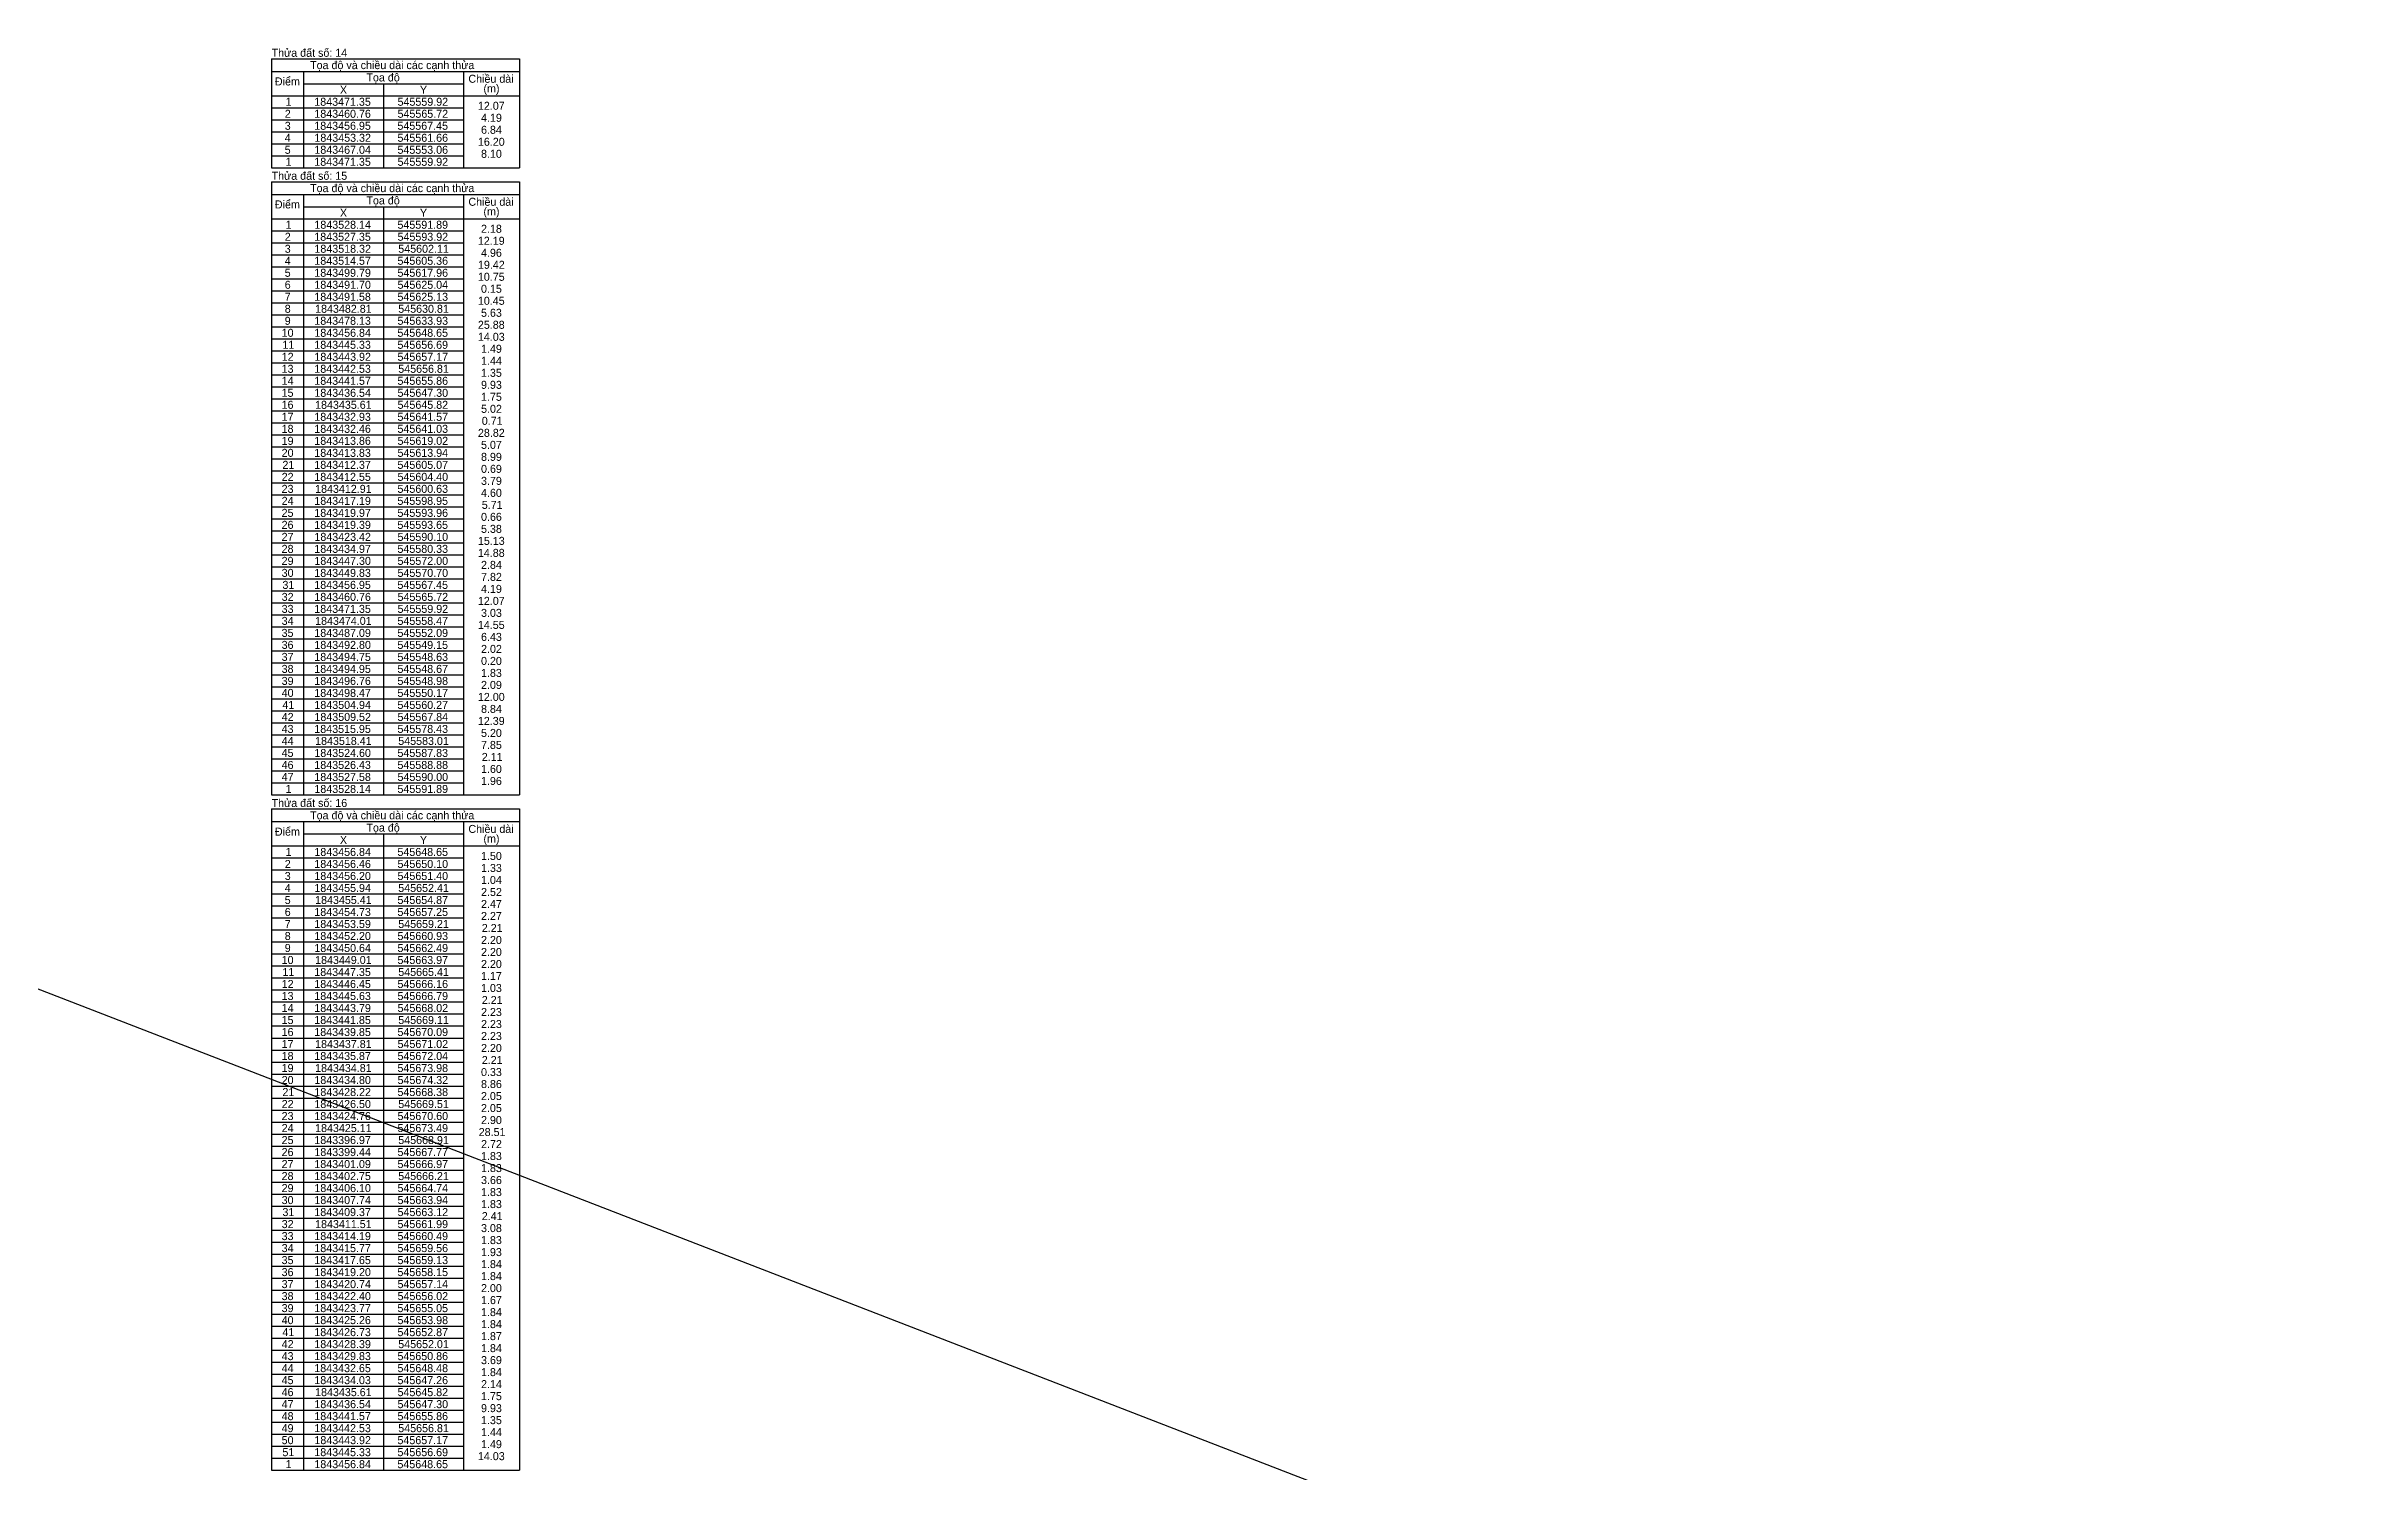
# Model space of a CAD drawing. Extents: x 542592 to 548585, y 1840713 to 1846308.
# Drawn here: x 547138 to 547862, y 1842787 to 1843232 of the extents above; entities that cross this region are included whole.
import ezdxf

# ---------------------------------------------------------------- set-up
doc = ezdxf.new("R2010")
doc.units = 0
doc.layers.add('CONGTRINH', color=7, linetype='Continuous')
doc.layers.add('giai đoạn này', color=7, linetype='Continuous')

msp = doc.modelspace()

# ---------------------------------------------------------------- linework, layer by layer
at = {"layer": 'CONGTRINH'}
msp.add_lwpolyline([(544568.33, 1844020.54), (544710.14, 1843401.59), (545260.59, 1843158.05), (545600.79, 1843192.75), (546890.09, 1842359.15), (547251.35, 1841933.19), (547608.78, 1840958.87), (548101.41, 1840712.9), (548541.09, 1841050.35), (548381.71, 1841468.52), (548585.08, 1841934.37), (548193.08, 1842207.31), (547778.81, 1842689.01), (546108.29, 1843335.55), (545656.49, 1843320.55), (545709.49, 1843646.55), (545306.49, 1843960.65), (545296.09, 1843665.35), (545124.09, 1843654.25), (545039.79, 1844094.35)], close=True, dxfattribs=at)
msp.add_lwpolyline([(544568.33, 1844020.54), (544710.14, 1843401.59), (545260.59, 1843158.05), (545600.79, 1843192.75), (546890.09, 1842359.15), (547251.35, 1841933.19), (547608.78, 1840958.87), (548101.41, 1840712.9), (548541.09, 1841050.35), (548381.71, 1841468.52), (548585.08, 1841934.37), (548193.08, 1842207.31), (547778.81, 1842689.01), (546108.29, 1843335.55), (545656.49, 1843320.55), (545709.49, 1843646.55), (545306.49, 1843960.65), (545296.09, 1843665.35), (545124.09, 1843654.25), (545039.79, 1844094.35)], close=True, dxfattribs=at)
at = {"layer": 'giai đoạn này'}
for p, q in [((547208.65, 1843228.54), (547286.15, 1843228.54)), ((547208.65, 1843228.54), (547208.65, 1843194.49)), ((547286.15, 1843228.54), (547286.15, 1843194.49)), ((547208.65, 1843224.59), (547286.15, 1843224.59)), ((547218.65, 1843224.59), (547218.65, 1843194.49)), ((547268.65, 1843224.59), (547268.65, 1843194.49)), ((547208.65, 1843216.99), (547286.15, 1843216.99)), ((547218.65, 1843220.74), (547268.65, 1843220.74)), ((547243.65, 1843220.74), (547243.65, 1843194.49)), ((547208.65, 1843213.24), (547268.65, 1843213.24)), ((547208.65, 1843209.49), (547268.65, 1843209.49)), ((547208.65, 1843205.74), (547268.65, 1843205.74)), ((547208.65, 1843201.99), (547268.65, 1843201.99)), ((547208.65, 1843198.24), (547268.65, 1843198.24)), ((547208.65, 1843194.49), (547286.15, 1843194.49)), ((547208.65, 1843190.11), (547286.15, 1843190.11)), ((547208.65, 1843190.11), (547208.65, 1842998.56)), ((547208.65, 1843186.16), (547286.15, 1843186.16)), ((547218.65, 1843186.16), (547218.65, 1842998.56)), ((547268.65, 1843186.16), (547268.65, 1842998.56)), ((547286.15, 1843190.11), (547286.15, 1842998.56)), ((547208.65, 1843178.56), (547286.15, 1843178.56)), ((547218.65, 1843182.31), (547268.65, 1843182.31)), ((547243.65, 1843182.31), (547243.65, 1842998.56)), ((547208.65, 1843174.81), (547268.65, 1843174.81)), ((547208.65, 1843171.06), (547268.65, 1843171.06)), ((547208.65, 1843167.31), (547268.65, 1843167.31)), ((547208.65, 1843163.56), (547268.65, 1843163.56)), ((547208.65, 1843159.81), (547268.65, 1843159.81)), ((547208.65, 1843156.06), (547268.65, 1843156.06)), ((547208.65, 1843152.31), (547268.65, 1843152.31)), ((547208.65, 1843148.56), (547268.65, 1843148.56)), ((547208.65, 1843144.81), (547268.65, 1843144.81)), ((547208.65, 1843141.06), (547268.65, 1843141.06)), ((547208.65, 1843137.31), (547268.65, 1843137.31)), ((547208.65, 1843133.56), (547268.65, 1843133.56)), ((547208.65, 1843129.81), (547268.65, 1843129.81)), ((547208.65, 1843126.06), (547268.65, 1843126.06)), ((547208.65, 1843122.31), (547268.65, 1843122.31)), ((547208.65, 1843118.56), (547268.65, 1843118.56)), ((547208.65, 1843114.81), (547268.65, 1843114.81)), ((547208.65, 1843111.06), (547268.65, 1843111.06)), ((547208.65, 1843107.31), (547268.65, 1843107.31)), ((547208.65, 1843103.56), (547268.65, 1843103.56)), ((547208.65, 1843099.81), (547268.65, 1843099.81)), ((547208.65, 1843096.06), (547268.65, 1843096.06)), ((547208.65, 1843092.31), (547268.65, 1843092.31)), ((547208.65, 1843088.56), (547268.65, 1843088.56)), ((547208.65, 1843084.81), (547268.65, 1843084.81)), ((547208.65, 1843081.06), (547268.65, 1843081.06)), ((547208.65, 1843077.31), (547268.65, 1843077.31)), ((547208.65, 1843073.56), (547268.65, 1843073.56)), ((547208.65, 1843069.81), (547268.65, 1843069.81)), ((547208.65, 1843066.06), (547268.65, 1843066.06)), ((547208.65, 1843062.31), (547268.65, 1843062.31)), ((547208.65, 1843058.56), (547268.65, 1843058.56)), ((547208.65, 1843054.81), (547268.65, 1843054.81)), ((547208.65, 1843051.06), (547268.65, 1843051.06)), ((547208.65, 1843047.31), (547268.65, 1843047.31)), ((547208.65, 1843043.56), (547268.65, 1843043.56)), ((547208.65, 1843039.81), (547268.65, 1843039.81)), ((547208.65, 1843036.06), (547268.65, 1843036.06)), ((547208.65, 1843032.31), (547268.65, 1843032.31)), ((547208.65, 1843028.56), (547268.65, 1843028.56)), ((547208.65, 1843024.81), (547268.65, 1843024.81)), ((547208.65, 1843021.06), (547268.65, 1843021.06)), ((547208.65, 1843017.31), (547268.65, 1843017.31)), ((547208.65, 1843013.56), (547268.65, 1843013.56)), ((547208.65, 1843009.81), (547268.65, 1843009.81)), ((547208.65, 1843006.06), (547268.65, 1843006.06)), ((547208.65, 1843002.31), (547268.65, 1843002.31)), ((547208.65, 1842998.56), (547286.15, 1842998.56)), ((547208.65, 1842994.19), (547286.15, 1842994.19)), ((547208.65, 1842994.19), (547208.65, 1842787.64)), ((547208.65, 1842990.24), (547286.15, 1842990.24)), ((547218.65, 1842990.24), (547218.65, 1842787.64)), ((547268.65, 1842990.24), (547268.65, 1842787.64)), ((547286.15, 1842994.19), (547286.15, 1842787.64)), ((547208.65, 1842982.64), (547286.15, 1842982.64)), ((547218.65, 1842986.39), (547268.65, 1842986.39)), ((547243.65, 1842986.39), (547243.65, 1842787.64)), ((547208.65, 1842978.89), (547268.65, 1842978.89)), ((547208.65, 1842975.14), (547268.65, 1842975.14)), ((547208.65, 1842971.39), (547268.65, 1842971.39)), ((547208.65, 1842967.64), (547268.65, 1842967.64)), ((547208.65, 1842963.89), (547268.65, 1842963.89)), ((547208.65, 1842960.14), (547268.65, 1842960.14)), ((547208.65, 1842956.39), (547268.65, 1842956.39)), ((547208.65, 1842952.64), (547268.65, 1842952.64)), ((547208.65, 1842948.89), (547268.65, 1842948.89)), ((547208.65, 1842945.14), (547268.65, 1842945.14)), ((547208.65, 1842941.39), (547268.65, 1842941.39)), ((547208.65, 1842937.64), (547268.65, 1842937.64)), ((547208.65, 1842933.89), (547268.65, 1842933.89)), ((547208.65, 1842930.14), (547268.65, 1842930.14)), ((547208.65, 1842926.39), (547268.65, 1842926.39)), ((547208.65, 1842922.64), (547268.65, 1842922.64)), ((547208.65, 1842918.89), (547268.65, 1842918.89)), ((547208.65, 1842915.14), (547268.65, 1842915.14)), ((547208.65, 1842911.39), (547268.65, 1842911.39)), ((547208.65, 1842907.64), (547268.65, 1842907.64)), ((547208.65, 1842903.89), (547268.65, 1842903.89)), ((547208.65, 1842900.14), (547268.65, 1842900.14)), ((547208.65, 1842896.39), (547268.65, 1842896.39)), ((547208.65, 1842892.64), (547268.65, 1842892.64)), ((547208.65, 1842888.89), (547268.65, 1842888.89)), ((547208.65, 1842885.14), (547268.65, 1842885.14)), ((547208.65, 1842881.39), (547268.65, 1842881.39)), ((547208.65, 1842877.64), (547268.65, 1842877.64)), ((547208.65, 1842873.89), (547268.65, 1842873.89)), ((547208.65, 1842870.14), (547268.65, 1842870.14)), ((547208.65, 1842866.39), (547268.65, 1842866.39)), ((547208.65, 1842862.64), (547268.65, 1842862.64)), ((547208.65, 1842858.89), (547268.65, 1842858.89)), ((547208.65, 1842855.14), (547268.65, 1842855.14)), ((547208.65, 1842851.39), (547268.65, 1842851.39)), ((547208.65, 1842847.64), (547268.65, 1842847.64)), ((547208.65, 1842843.89), (547268.65, 1842843.89)), ((547208.65, 1842840.14), (547268.65, 1842840.14)), ((547208.65, 1842836.39), (547268.65, 1842836.39)), ((547208.65, 1842832.64), (547268.65, 1842832.64)), ((547208.65, 1842828.89), (547268.65, 1842828.89)), ((547208.65, 1842825.14), (547268.65, 1842825.14)), ((547208.65, 1842821.39), (547268.65, 1842821.39)), ((547208.65, 1842817.64), (547268.65, 1842817.64)), ((547208.65, 1842813.89), (547268.65, 1842813.89)), ((547208.65, 1842810.14), (547268.65, 1842810.14)), ((547208.65, 1842806.39), (547268.65, 1842806.39)), ((547208.65, 1842802.64), (547268.65, 1842802.64)), ((547208.65, 1842798.89), (547268.65, 1842798.89)), ((547208.65, 1842795.14), (547268.65, 1842795.14)), ((547208.65, 1842791.39), (547268.65, 1842791.39)), ((547208.65, 1842787.64), (547286.15, 1842787.64))]:
    msp.add_line(p, q, dxfattribs=at)

# ---------------------------------------------------------------- texts
for s, p in [('Thửa đất số: 14', (547208.65, 1843229.16)), ('Điểm', (547209.68, 1843220.21)), ('Tọa độ và chiều dài các cạnh thửa', (547220.68, 1843225.31)), ('Tọa độ', (547238.28, 1843221.46)), ('Chiều dài', (547270.14, 1843221.05)), ('1', (547213, 1843213.86)), ('1843471.35', (547221.99, 1843213.86)), ('X', (547229.99, 1843217.61)), ('545559.92', (547247.99, 1843213.86)), ('Y', (547254.99, 1843217.61)), ('12.07', (547273.11, 1843212.61)), ('(m)', (547274.84, 1843218.03)), ('3', (547212.75, 1843206.36)), ('2', (547212.77, 1843210.11)), ('1843456.95', (547221.99, 1843206.36)), ('1843460.76', (547222, 1843210.11)), ('545567.45', (547247.96, 1843206.36)), ('545565.72', (547247.99, 1843210.11)), ('4.19', (547274.08, 1843208.86)), ('6.84', (547274.08, 1843205.11)), ('4', (547212.76, 1843202.61)), ('5', (547212.74, 1843198.86)), ('1843467.04', (547222.01, 1843198.86)), ('1843453.32', (547222.02, 1843202.61)), ('545561.66', (547247.97, 1843202.61)), ('545553.06', (547247.97, 1843198.86)), ('16.20', (547273.11, 1843201.36)), ('8.10', (547274.08, 1843197.61)), ('Thửa đất số: 15', (547208.65, 1843190.74)), ('1', (547213, 1843195.11)), ('1843471.35', (547221.99, 1843195.11)), ('545559.92', (547247.99, 1843195.11)), ('Tọa độ và chiều dài các cạnh thửa', (547220.68, 1843186.89)), ('Tọa độ', (547238.28, 1843183.04)), ('Chiều dài', (547270.14, 1843182.62)), ('Điểm', (547209.68, 1843181.79)), ('1', (547213, 1843175.44)), ('1843528.14', (547222.01, 1843175.44)), ('X', (547229.99, 1843179.19)), ('545591.89', (547247.97, 1843175.44)), ('Y', (547254.99, 1843179.19)), ('(m)', (547274.84, 1843179.61)), ('3', (547212.75, 1843167.94)), ('2', (547212.77, 1843171.69)), ('1843527.35', (547221.99, 1843171.69)), ('1843518.32', (547222.02, 1843167.94)), ('545593.92', (547247.99, 1843171.69)), ('545602.11', (547248.22, 1843167.94)), ('12.19', (547273.1, 1843170.44)), ('2.18', (547274.08, 1843174.19)), ('4', (547212.76, 1843164.19)), ('1843514.57', (547222, 1843164.19)), ('545605.36', (547247.97, 1843164.19)), ('19.42', (547273.12, 1843162.94)), ('4.96', (547274.08, 1843166.69)), ('5', (547212.74, 1843160.44)), ('6', (547212.75, 1843156.69)), ('1843499.79', (547222, 1843160.44)), ('1843491.70', (547222.01, 1843156.69)), ('545617.96', (547247.97, 1843160.44)), ('545625.04', (547247.98, 1843156.69)), ('10.75', (547273.1, 1843159.19)), ('0.15', (547274.07, 1843155.44)), ('8', (547212.75, 1843149.19)), ('7', (547212.75, 1843152.94)), ('1843491.58', (547222, 1843152.94)), ('1843482.81', (547222.24, 1843149.19)), ('545625.13', (547247.97, 1843152.94)), ('545630.81', (547248.22, 1843149.19)), ('10.45', (547273.1, 1843151.69)), ('5.63', (547274.08, 1843147.94)), ('10', (547211.79, 1843141.69)), ('9', (547212.75, 1843145.44)), ('1843478.13', (547222, 1843145.44)), ('1843456.84', (547222.01, 1843141.69)), ('545648.65', (547247.96, 1843141.69)), ('545633.93', (547247.97, 1843145.44)), ('25.88', (547273.1, 1843144.19)), ('14.03', (547273.11, 1843140.44)), ('12', (547211.8, 1843134.19)), ('11', (547212.03, 1843137.94)), ('1843445.33', (547222, 1843137.94)), ('1843443.92', (547222.02, 1843134.19)), ('545656.69', (547247.97, 1843137.94)), ('545657.17', (547247.97, 1843134.19)), ('1.49', (547274.08, 1843136.69)), ('1.44', (547274.08, 1843132.94)), ('13', (547211.78, 1843130.44)), ('14', (547211.79, 1843126.69)), ('1843442.53', (547222, 1843130.44)), ('1843441.57', (547222, 1843126.69)), ('545655.86', (547247.97, 1843126.69)), ('545656.81', (547248.22, 1843130.44)), ('9.93', (547274.08, 1843125.44)), ('1.35', (547274.07, 1843129.19)), ('15', (547211.77, 1843122.94)), ('16', (547211.78, 1843119.19)), ('1843436.54', (547222.01, 1843122.94)), ('1843435.61', (547222.24, 1843119.19)), ('545647.30', (547247.98, 1843122.94)), ('545645.82', (547247.99, 1843119.19)), ('5.02', (547274.09, 1843117.94)), ('1.75', (547274.07, 1843121.69)), ('17', (547211.78, 1843115.44)), ('18', (547211.78, 1843111.69)), ('1843432.93', (547222, 1843115.44)), ('1843432.46', (547222, 1843111.69)), ('545641.57', (547247.97, 1843115.44)), ('545641.03', (547247.97, 1843111.69)), ('28.82', (547273.12, 1843110.44)), ('0.71', (547274.32, 1843114.19)), ('20', (547211.79, 1843104.19)), ('19', (547211.78, 1843107.94)), ('1843413.86', (547222, 1843107.94)), ('1843413.83', (547222, 1843104.19)), ('545613.94', (547247.98, 1843104.19)), ('545619.02', (547247.99, 1843107.94)), ('5.07', (547274.08, 1843106.69)), ('8.99', (547274.08, 1843102.94)), ('22', (547211.8, 1843096.69)), ('21', (547212.03, 1843100.44)), ('1843412.55', (547221.99, 1843096.69)), ('1843412.37', (547222, 1843100.44)), ('545605.07', (547247.97, 1843100.44)), ('545604.40', (547247.98, 1843096.69)), ('3.79', (547274.08, 1843095.44)), ('0.69', (547274.08, 1843099.19)), ('23', (547211.78, 1843092.94)), ('24', (547211.79, 1843089.19)), ('1843417.19', (547222, 1843089.19)), ('1843412.91', (547222.24, 1843092.94)), ('545598.95', (547247.96, 1843089.19)), ('545600.63', (547247.97, 1843092.94)), ('4.60', (547274.08, 1843091.69)), ('25', (547211.77, 1843085.44)), ('26', (547211.78, 1843081.69)), ('1843419.97', (547222, 1843085.44)), ('1843419.39', (547222, 1843081.69)), ('545593.65', (547247.96, 1843081.69)), ('545593.96', (547247.97, 1843085.44)), ('0.66', (547274.08, 1843084.19)), ('5.71', (547274.32, 1843087.94)), ('27', (547211.78, 1843077.94)), ('28', (547211.78, 1843074.19)), ('1843434.97', (547222, 1843074.19)), ('1843423.42', (547222.02, 1843077.94)), ('545590.10', (547247.98, 1843077.94)), ('545580.33', (547247.97, 1843074.19)), ('15.13', (547273.11, 1843076.69)), ('5.38', (547274.08, 1843080.44)), ('30', (547211.79, 1843066.69)), ('29', (547211.78, 1843070.44)), ('1843447.30', (547222.01, 1843070.44)), ('1843449.83', (547222, 1843066.69)), ('545572.00', (547247.98, 1843070.44)), ('545570.70', (547247.98, 1843066.69)), ('14.88', (547273.1, 1843072.94)), ('2.84', (547274.08, 1843069.19)), ('31', (547212.03, 1843062.94)), ('1843456.95', (547221.99, 1843062.94)), ('545567.45', (547247.96, 1843062.94)), ('4.19', (547274.08, 1843061.69)), ('7.82', (547274.09, 1843065.44)), ('33', (547211.78, 1843055.44)), ('32', (547211.8, 1843059.19)), ('1843471.35', (547221.99, 1843055.44)), ('1843460.76', (547222, 1843059.19)), ('545565.72', (547247.99, 1843059.19)), ('545559.92', (547247.99, 1843055.44)), ('12.07', (547273.11, 1843057.94)), ('3.03', (547274.08, 1843054.19)), ('35', (547211.77, 1843047.94)), ('34', (547211.79, 1843051.69)), ('1843487.09', (547222, 1843047.94)), ('1843474.01', (547222.24, 1843051.69)), ('545558.47', (547247.97, 1843051.69)), ('545552.09', (547247.97, 1843047.94)), ('14.55', (547273.1, 1843050.44)), ('6.43', (547274.08, 1843046.69)), ('36', (547211.78, 1843044.19)), ('37', (547211.78, 1843040.44)), ('1843494.75', (547221.99, 1843040.44)), ('1843492.80', (547222.01, 1843044.19)), ('545549.15', (547247.96, 1843044.19)), ('545548.63', (547247.97, 1843040.44)), ('0.20', (547274.08, 1843039.19)), ('2.02', (547274.09, 1843042.94)), ('38', (547211.78, 1843036.69)), ('39', (547211.78, 1843032.94)), ('1843494.95', (547221.99, 1843036.69)), ('1843496.76', (547222, 1843032.94)), ('545548.67', (547247.97, 1843036.69)), ('545548.98', (547247.97, 1843032.94)), ('2.09', (547274.08, 1843031.69)), ('1.83', (547274.08, 1843035.44)), ('40', (547211.79, 1843029.19)), ('41', (547212.03, 1843025.44)), ('1843498.47', (547222, 1843029.19)), ('1843504.94', (547222.01, 1843025.44)), ('545550.17', (547247.97, 1843029.19)), ('545560.27', (547247.97, 1843025.44)), ('12.00', (547273.11, 1843027.94)), ('8.84', (547274.08, 1843024.19)), ('43', (547211.78, 1843017.94)), ('42', (547211.8, 1843021.69)), ('1843515.95', (547221.99, 1843017.94)), ('1843509.52', (547222.02, 1843021.69)), ('545567.84', (547247.98, 1843021.69)), ('545578.43', (547247.97, 1843017.94)), ('12.39', (547273.1, 1843020.44)), ('5.20', (547274.08, 1843016.69)), ('45', (547211.77, 1843010.44)), ('44', (547211.79, 1843014.19)), ('1843524.60', (547222.01, 1843010.44)), ('1843518.41', (547222.24, 1843014.19)), ('545587.83', (547247.97, 1843010.44)), ('545583.01', (547248.22, 1843014.19)), ('7.85', (547274.07, 1843012.94)), ('2.11', (547274.32, 1843009.19)), ('46', (547211.78, 1843006.69)), ('47', (547211.78, 1843002.94)), ('1843526.43', (547222, 1843006.69)), ('1843527.58', (547222, 1843002.94)), ('545588.88', (547247.97, 1843006.69)), ('545590.00', (547247.98, 1843002.94)), ('1.96', (547274.08, 1843001.69)), ('1.60', (547274.08, 1843005.44)), ('Thửa đất số: 16', (547208.65, 1842994.81)), ('1', (547213, 1842999.19)), ('1843528.14', (547222.01, 1842999.19)), ('545591.89', (547247.97, 1842999.19)), ('Tọa độ và chiều dài các cạnh thửa', (547220.68, 1842990.96)), ('Tọa độ', (547238.28, 1842987.11)), ('Chiều dài', (547270.14, 1842986.7)), ('Điểm', (547209.68, 1842985.86)), ('X', (547229.99, 1842983.26)), ('Y', (547254.99, 1842983.26)), ('(m)', (547274.84, 1842983.68)), ('2', (547212.77, 1842975.76)), ('1', (547213, 1842979.51)), ('1843456.84', (547222.01, 1842979.51)), ('1843456.46', (547222, 1842975.76)), ('545648.65', (547247.96, 1842979.51)), ('545650.10', (547247.98, 1842975.76)), ('1.33', (547274.08, 1842974.51)), ('1.50', (547274.08, 1842978.26)), ('4', (547212.76, 1842968.26)), ('3', (547212.75, 1842972.01)), ('1843456.20', (547222.01, 1842972.01)), ('1843455.94', (547222.01, 1842968.26)), ('545651.40', (547247.98, 1842972.01)), ('545652.41', (547248.22, 1842968.26)), ('2.52', (547274.09, 1842967.01)), ('1.04', (547274.08, 1842970.76)), ('5', (547212.74, 1842964.51)), ('6', (547212.75, 1842960.76)), ('1843454.73', (547222, 1842960.76)), ('1843455.41', (547222.24, 1842964.51)), ('545657.25', (547247.96, 1842960.76)), ('545654.87', (547247.97, 1842964.51)), ('2.47', (547274.08, 1842963.26)), ('2.27', (547274.08, 1842959.51)), ('8', (547212.75, 1842953.26)), ('7', (547212.75, 1842957.01)), ('1843453.59', (547222, 1842957.01)), ('1843452.20', (547222.01, 1842953.26)), ('545660.93', (547247.97, 1842953.26)), ('545659.21', (547248.22, 1842957.01)), ('2.20', (547274.08, 1842952.01)), ('2.21', (547274.32, 1842955.76)), ('10', (547211.79, 1842945.76)), ('9', (547212.75, 1842949.51)), ('1843450.64', (547222.01, 1842949.51)), ('1843449.01', (547222.24, 1842945.76)), ('545662.49', (547247.97, 1842949.51)), ('545663.97', (547247.97, 1842945.76)), ('2.20', (547274.08, 1842948.26)), ('2.20', (547274.08, 1842944.51)), ('12', (547211.8, 1842938.26)), ('11', (547212.03, 1842942.01)), ('1843447.35', (547221.99, 1842942.01)), ('1843446.45', (547221.99, 1842938.26)), ('545666.16', (547247.97, 1842938.26)), ('545665.41', (547248.22, 1842942.01)), ('1.17', (547274.08, 1842940.76)), ('1.03', (547274.08, 1842937.01)), ('13', (547211.78, 1842934.51)), ('14', (547211.79, 1842930.76)), ('1843445.63', (547222, 1842934.51)), ('1843443.79', (547222, 1842930.76)), ('545666.79', (547247.97, 1842934.51)), ('545668.02', (547247.99, 1842930.76)), ('2.23', (547274.08, 1842929.51)), ('2.21', (547274.32, 1842933.26)), ('15', (547211.77, 1842927.01)), ('16', (547211.78, 1842923.26)), ('1843441.85', (547221.99, 1842927.01)), ('1843439.85', (547221.99, 1842923.26)), ('545670.09', (547247.97, 1842923.26)), ('545669.11', (547248.22, 1842927.01)), ('2.23', (547274.08, 1842925.76)), ('2.23', (547274.08, 1842922.01)), ('17', (547211.78, 1842919.51)), ('18', (547211.78, 1842915.76)), ('1843435.87', (547222, 1842915.76)), ('1843437.81', (547222.24, 1842919.51)), ('545672.04', (547247.98, 1842915.76)), ('545671.02', (547247.99, 1842919.51)), ('2.20', (547274.08, 1842918.26)), ('20', (547211.79, 1842908.26)), ('19', (547211.78, 1842912.01)), ('1843434.80', (547222.01, 1842908.26)), ('1843434.81', (547222.24, 1842912.01)), ('545673.98', (547247.97, 1842912.01)), ('545674.32', (547247.99, 1842908.26)), ('0.33', (547274.08, 1842910.76)), ('2.21', (547274.32, 1842914.51)), ('22', (547211.8, 1842900.76)), ('21', (547212.03, 1842904.51)), ('1843426.50', (547222.01, 1842900.76)), ('1843428.22', (547222.02, 1842904.51)), ('545668.38', (547247.97, 1842904.51)), ('545669.51', (547248.22, 1842900.76)), ('8.86', (547274.08, 1842907.01)), ('2.05', (547274.07, 1842903.26)), ('23', (547211.78, 1842897.01)), ('24', (547211.79, 1842893.26)), ('1843424.76', (547222, 1842897.01)), ('1843425.11', (547222.24, 1842893.26)), ('545670.60', (547247.98, 1842897.01)), ('545673.49', (547247.97, 1842893.26)), ('2.05', (547274.07, 1842899.51)), ('2.90', (547274.08, 1842895.76)), ('25', (547211.77, 1842889.51)), ('26', (547211.78, 1842885.76)), ('1843396.97', (547222, 1842889.51)), ('1843399.44', (547222.01, 1842885.76)), ('545667.77', (547247.97, 1842885.76)), ('545668.91', (547248.22, 1842889.51)), ('28.51', (547273.35, 1842892.01)), ('2.72', (547274.09, 1842888.26)), ('27', (547211.78, 1842882.01)), ('1843401.09', (547222, 1842882.01)), ('545666.97', (547247.97, 1842882.01)), ('1.83', (547274.08, 1842884.51)), ('1.83', (547274.08, 1842880.76)), ('28', (547211.78, 1842878.26)), ('29', (547211.78, 1842874.51)), ('1843402.75', (547221.99, 1842878.26)), ('1843406.10', (547222.01, 1842874.51)), ('545664.74', (547247.98, 1842874.51)), ('545666.21', (547248.22, 1842878.26)), ('3.66', (547274.08, 1842877.01)), ('1.83', (547274.08, 1842873.26)), ('30', (547211.79, 1842870.76)), ('31', (547212.03, 1842867.01)), ('1843407.74', (547222.01, 1842870.76)), ('1843409.37', (547222, 1842867.01)), ('545663.94', (547247.98, 1842870.76)), ('545663.12', (547247.99, 1842867.01)), ('1.83', (547274.08, 1842869.51)), ('2.41', (547274.32, 1842865.76)), ('33', (547211.78, 1842859.51)), ('32', (547211.8, 1842863.26)), ('1843414.19', (547222, 1842859.51)), ('1843411.51', (547222.24, 1842863.26)), ('545661.99', (547247.97, 1842863.26)), ('545660.49', (547247.97, 1842859.51)), ('3.08', (547274.08, 1842862.01)), ('1.83', (547274.08, 1842858.26)), ('35', (547211.77, 1842852.01)), ('34', (547211.79, 1842855.76)), ('1843417.65', (547221.99, 1842852.01)), ('1843415.77', (547222, 1842855.76)), ('545659.56', (547247.97, 1842855.76)), ('545659.13', (547247.97, 1842852.01)), ('1.93', (547274.08, 1842854.51)), ('1.84', (547274.08, 1842850.76)), ('36', (547211.78, 1842848.26)), ('37', (547211.78, 1842844.51)), ('1843419.20', (547222.01, 1842848.26)), ('1843420.74', (547222.01, 1842844.51)), ('545658.15', (547247.96, 1842848.26)), ('545657.14', (547247.98, 1842844.51)), ('2.00', (547274.08, 1842843.26)), ('1.84', (547274.08, 1842847.01)), ('38', (547211.78, 1842840.76)), ('39', (547211.78, 1842837.01)), ('1843422.40', (547222.01, 1842840.76)), ('1843423.77', (547222, 1842837.01)), ('545655.05', (547247.96, 1842837.01)), ('545656.02', (547247.99, 1842840.76)), ('1.67', (547274.08, 1842839.51)), ('1.84', (547274.08, 1842835.76)), ('40', (547211.79, 1842833.26)), ('41', (547212.03, 1842829.51)), ('1843425.26', (547222, 1842833.26)), ('1843426.73', (547222, 1842829.51)), ('545653.98', (547247.97, 1842833.26)), ('545652.87', (547247.97, 1842829.51)), ('1.87', (547274.08, 1842828.26)), ('1.84', (547274.08, 1842832.01)), ('43', (547211.78, 1842822.01)), ('42', (547211.8, 1842825.76)), ('1843428.39', (547222, 1842825.76)), ('1843429.83', (547222, 1842822.01)), ('545650.86', (547247.97, 1842822.01)), ('545652.01', (547248.22, 1842825.76)), ('3.69', (547274.08, 1842820.76)), ('1.84', (547274.08, 1842824.51)), ('45', (547211.77, 1842814.51)), ('44', (547211.79, 1842818.26)), ('1843432.65', (547221.99, 1842818.26)), ('1843434.03', (547222, 1842814.51)), ('545648.48', (547247.97, 1842818.26)), ('545647.26', (547247.97, 1842814.51)), ('1.84', (547274.08, 1842817.01)), ('46', (547211.78, 1842810.76)), ('47', (547211.78, 1842807.01)), ('1843436.54', (547222.01, 1842807.01)), ('1843435.61', (547222.24, 1842810.76)), ('545647.30', (547247.98, 1842807.01)), ('545645.82', (547247.99, 1842810.76)), ('2.14', (547274.08, 1842813.26)), ('1.75', (547274.07, 1842809.51)), ('48', (547211.78, 1842803.26)), ('49', (547211.78, 1842799.51)), ('1843441.57', (547222, 1842803.26)), ('1843442.53', (547222, 1842799.51)), ('545655.86', (547247.97, 1842803.26)), ('545656.81', (547248.22, 1842799.51)), ('9.93', (547274.08, 1842805.76)), ('1.35', (547274.07, 1842802.01)), ('50', (547211.79, 1842795.76)), ('51', (547212.03, 1842792.01)), ('1843445.33', (547222, 1842792.01)), ('1843443.92', (547222.02, 1842795.76)), ('545657.17', (547247.97, 1842795.76)), ('545656.69', (547247.97, 1842792.01)), ('1.49', (547274.08, 1842794.51)), ('1.44', (547274.08, 1842798.26)), ('1', (547213, 1842788.26)), ('1843456.84', (547222.01, 1842788.26)), ('545648.65', (547247.96, 1842788.26)), ('14.03', (547273.11, 1842790.76))]:
    msp.add_text(s, height=2.5, dxfattribs=at).set_placement(p)

doc.saveas('drawing.dxf')
